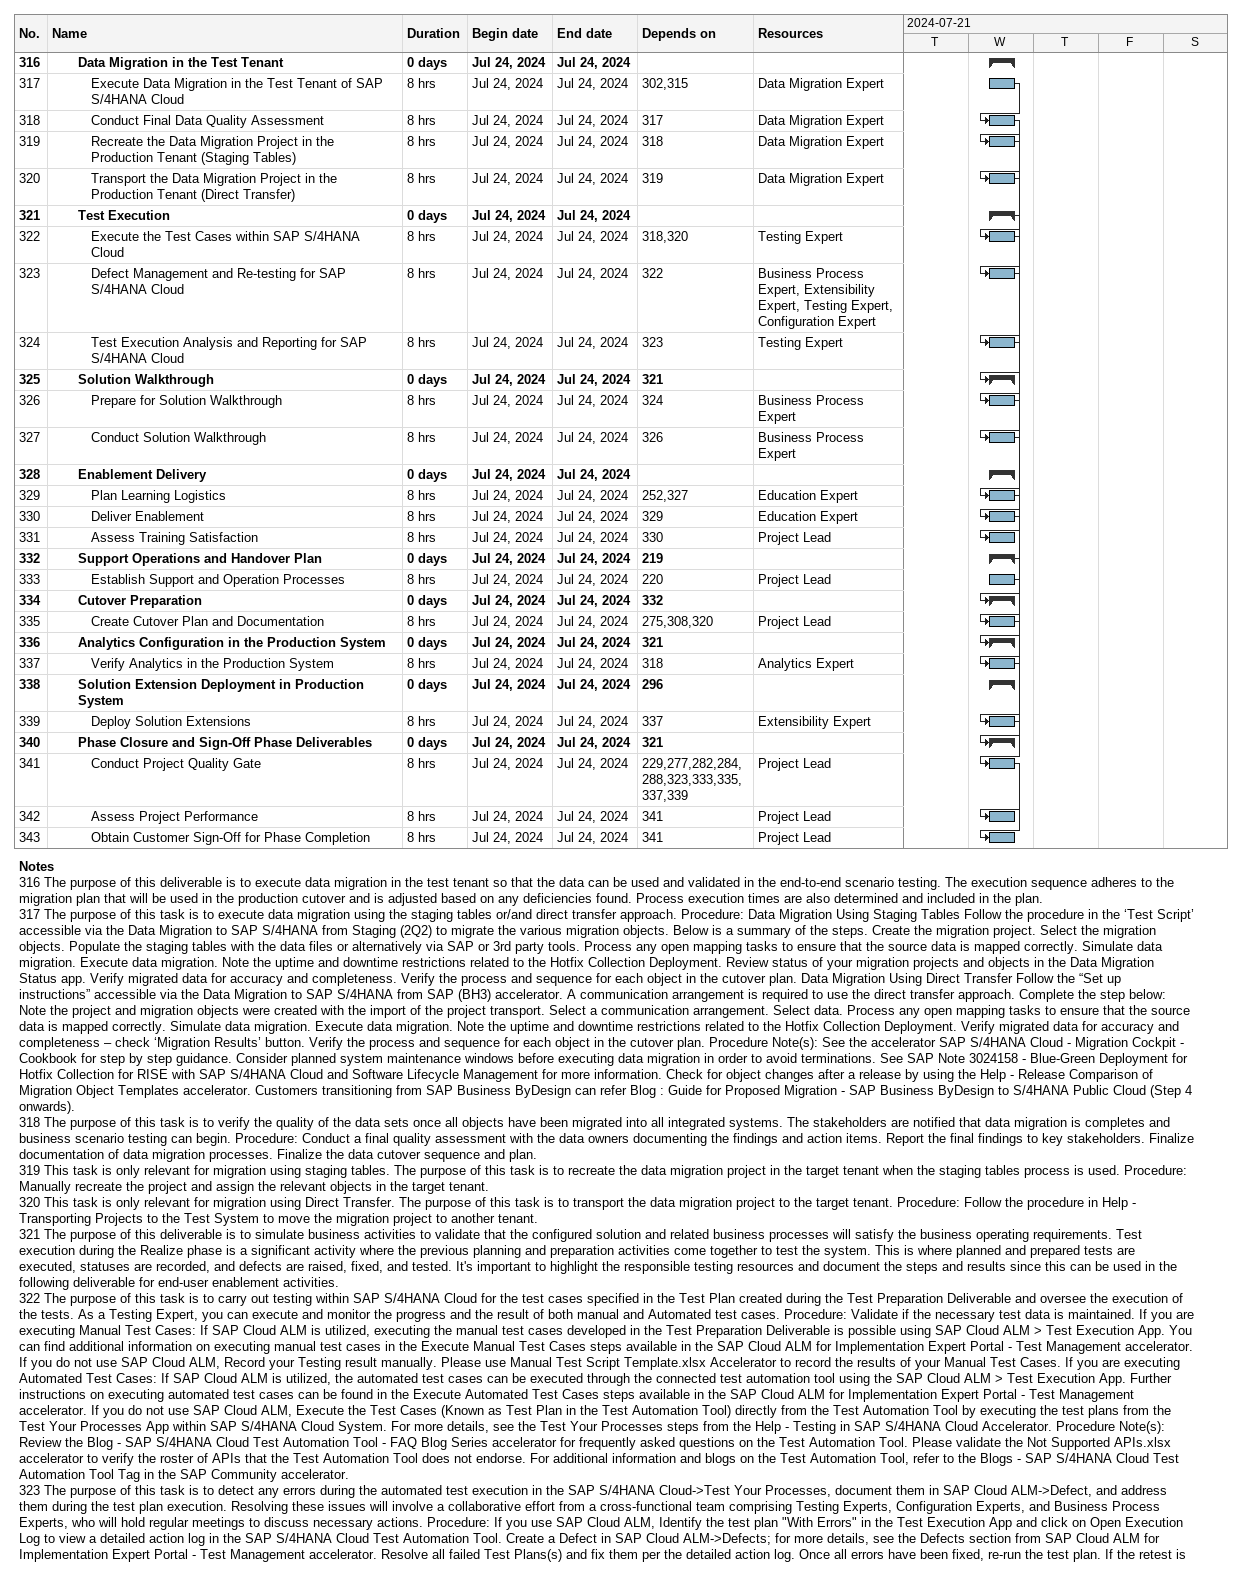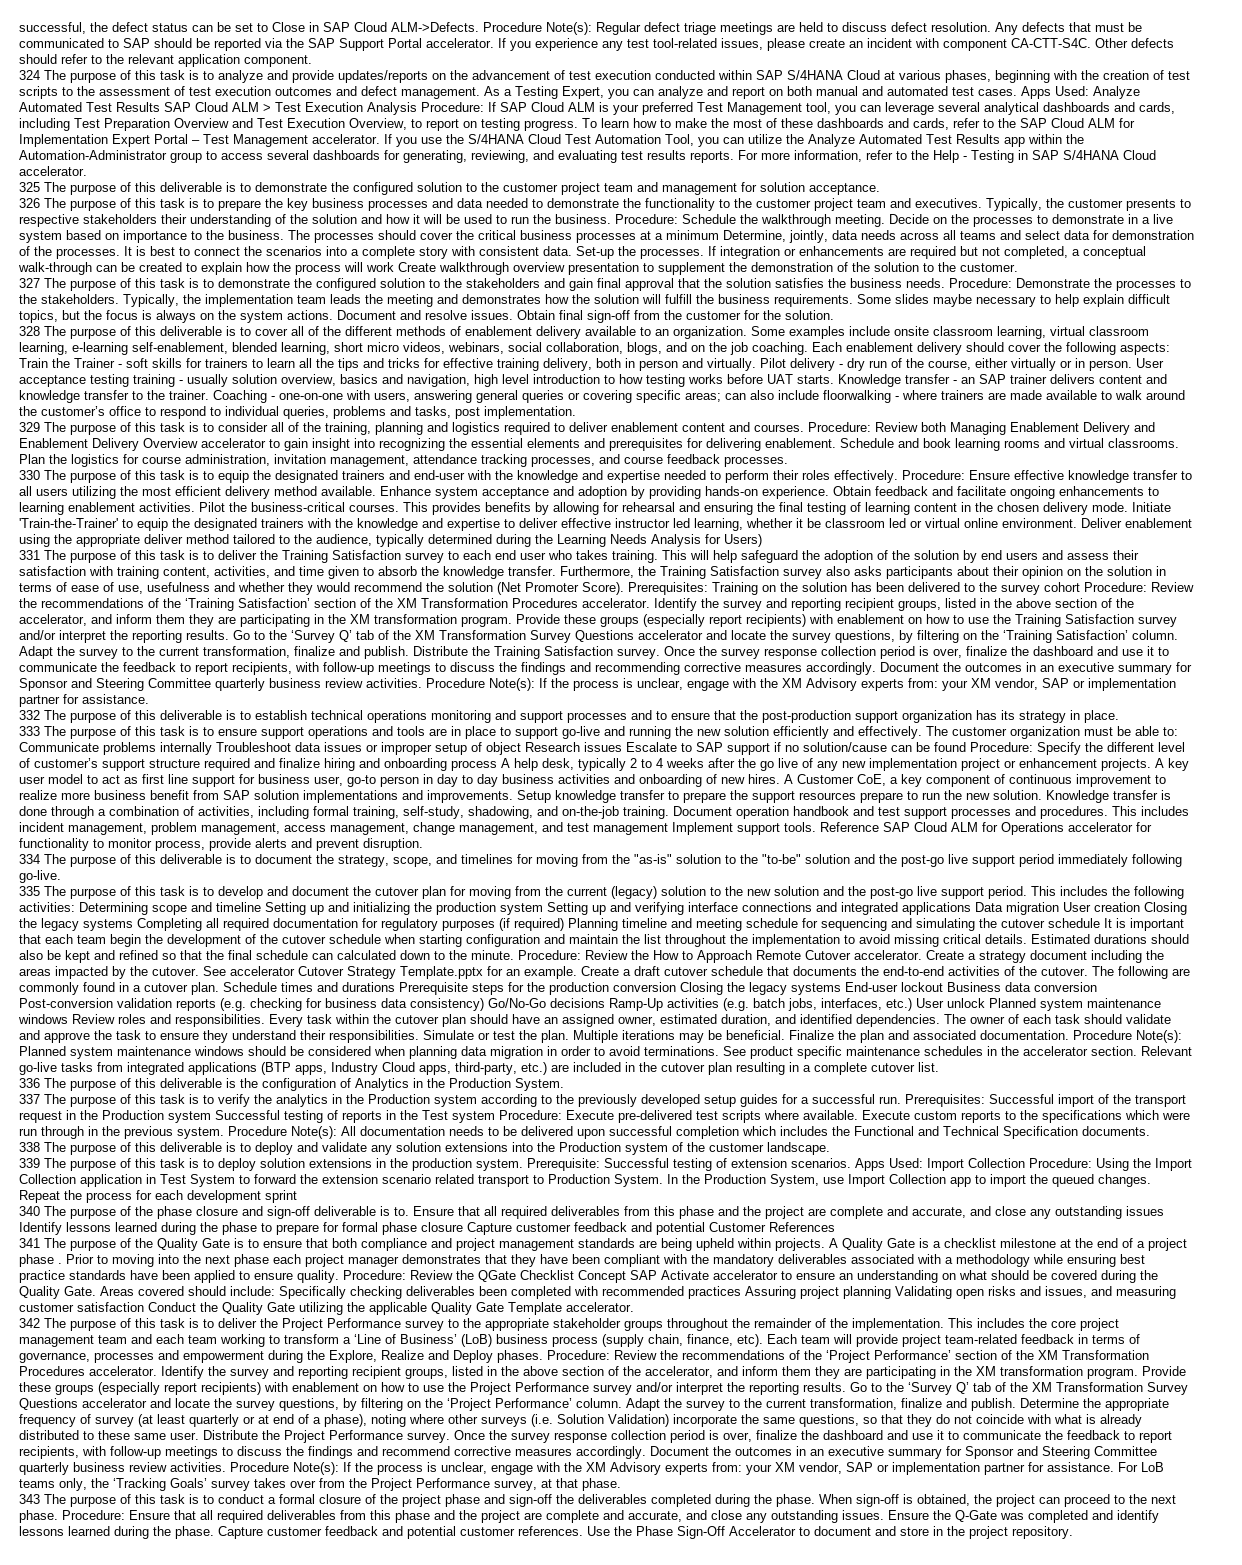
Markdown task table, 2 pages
| ID | Level | Task | Duration | Start | Finish | Predecessors | Resources |
|---|---|---|---|---|---|---|---|
| 316 | 3 | **Data Migration in the Test Tenant** | 0d | 2024-07-24 | 2024-07-24 |  |  |
| 317 | 4 | Execute Data Migration in the Test Tenant of SAP S/4HANA Cloud | 8h | 2024-07-24 | 2024-07-24 | 302, 315 | Data Migration Expert |
| 318 | 4 | Conduct Final Data Quality Assessment | 8h | 2024-07-24 | 2024-07-24 | 317 | Data Migration Expert |
| 319 | 4 | Recreate the Data Migration Project in the Production Tenant (Staging Tables) | 8h | 2024-07-24 | 2024-07-24 | 318 | Data Migration Expert |
| 320 | 4 | Transport the Data Migration Project in the Production Tenant (Direct Transfer) | 8h | 2024-07-24 | 2024-07-24 | 319 | Data Migration Expert |
| 321 | 3 | **Test Execution** | 0d | 2024-07-24 | 2024-07-24 |  |  |
| 322 | 4 | Execute the Test Cases within SAP S/4HANA Cloud | 8h | 2024-07-24 | 2024-07-24 | 318, 320 | Testing Expert |
| 323 | 4 | Defect Management and Re-testing for SAP S/4HANA Cloud | 8h | 2024-07-24 | 2024-07-24 | 322 | Business Process Expert, Extensibility Expert, Testing Expert, Configuration Expert |
| 324 | 4 | Test Execution Analysis and Reporting for SAP S/4HANA Cloud | 8h | 2024-07-24 | 2024-07-24 | 323 | Testing Expert |
| 325 | 3 | **Solution Walkthrough** | 0d | 2024-07-24 | 2024-07-24 | 321 |  |
| 326 | 4 | Prepare for Solution Walkthrough | 8h | 2024-07-24 | 2024-07-24 | 324 | Business Process Expert |
| 327 | 4 | Conduct Solution Walkthrough | 8h | 2024-07-24 | 2024-07-24 | 326 | Business Process Expert |
| 328 | 3 | **Enablement Delivery** | 0d | 2024-07-24 | 2024-07-24 |  |  |
| 329 | 4 | Plan Learning Logistics | 8h | 2024-07-24 | 2024-07-24 | 252, 327 | Education Expert |
| 330 | 4 | Deliver Enablement | 8h | 2024-07-24 | 2024-07-24 | 329 | Education Expert |
| 331 | 4 | Assess Training Satisfaction | 8h | 2024-07-24 | 2024-07-24 | 330 | Project Lead |
| 332 | 3 | **Support Operations and Handover Plan** | 0d | 2024-07-24 | 2024-07-24 | 219 |  |
| 333 | 4 | Establish Support and Operation Processes | 8h | 2024-07-24 | 2024-07-24 | 220 | Project Lead |
| 334 | 3 | **Cutover Preparation** | 0d | 2024-07-24 | 2024-07-24 | 332 |  |
| 335 | 4 | Create Cutover Plan and Documentation | 8h | 2024-07-24 | 2024-07-24 | 275, 308, 320 | Project Lead |
| 336 | 3 | **Analytics Configuration in the Production System** | 0d | 2024-07-24 | 2024-07-24 | 321 |  |
| 337 | 4 | Verify Analytics in the Production System | 8h | 2024-07-24 | 2024-07-24 | 318 | Analytics Expert |
| 338 | 3 | **Solution Extension Deployment in Production System** | 0d | 2024-07-24 | 2024-07-24 | 296 |  |
| 339 | 4 | Deploy Solution Extensions | 8h | 2024-07-24 | 2024-07-24 | 337 | Extensibility Expert |
| 340 | 3 | **Phase Closure and Sign-Off Phase Deliverables** | 0d | 2024-07-24 | 2024-07-24 | 321 |  |
| 341 | 4 | Conduct Project Quality Gate | 8h | 2024-07-24 | 2024-07-24 | 229, 277, 282, 284, 288, 323, 333, 335, 337, 339 | Project Lead |
| 342 | 4 | Assess Project Performance | 8h | 2024-07-24 | 2024-07-24 | 341 | Project Lead |
| 343 | 4 | Obtain Customer Sign-Off for Phase Completion | 8h | 2024-07-24 | 2024-07-24 | 341 | Project Lead |

Notes
- 316: The purpose of this deliverable is to execute data migration in the test tenant so that the data can be used and validated in the end-to-end scenario testing. The execution sequence adheres to the migration plan that will be used in the production cutover and is adjusted based on any deficiencies found. Process execution times are also determined and included in the plan.
- 317: The purpose of this task is to execute data migration using the staging tables or/and direct transfer approach. Procedure: Data Migration Using Staging Tables Follow the procedure in the ‘Test Script’ accessible via the Data Migration to SAP S/4HANA from Staging (2Q2) to migrate the various migration objects. Below is a summary of the steps. Create the migration project. Select the migration objects. Populate the staging tables with the data files or alternatively via SAP or 3rd party tools. Process any open mapping tasks to ensure that the source data is mapped correctly. Simulate data migration. Execute data migration. Note the uptime and downtime restrictions related to the Hotfix Collection Deployment. Review status of your migration projects and objects in the Data Migration Status app. Verify migrated data for accuracy and completeness. Verify the process and sequence for each object in the cutover plan. Data Migration Using Direct Transfer Follow the “Set up instructions” accessible via the Data Migration to SAP S/4HANA from SAP (BH3) accelerator. A communication arrangement is required to use the direct transfer approach. Complete the step below: Note the project and migration objects were created with the import of the project transport. Select a communication arrangement. Select data. Process any open mapping tasks to ensure that the source data is mapped correctly. Simulate data migration. Execute data migration. Note the uptime and downtime restrictions related to the Hotfix Collection Deployment. Verify migrated data for accuracy and completeness – check ‘Migration Results’ button. Verify the process and sequence for each object in the cutover plan. Procedure Note(s): See the accelerator SAP S/4HANA Cloud - Migration Cockpit - Cookbook for step by step guidance. Consider planned system maintenance windows before executing data migration in order to avoid terminations. See SAP Note 3024158 - Blue-Green Deployment for Hotfix Collection for RISE with SAP S/4HANA Cloud and Software Lifecycle Management for more information. Check for object changes after a release by using the Help - Release Comparison of Migration Object Templates accelerator. Customers transitioning from SAP Business ByDesign can refer Blog : Guide for Proposed Migration - SAP Business ByDesign to S/4HANA Public Cloud (Step 4 onwards).
- 318: The purpose of this task is to verify the quality of the data sets once all objects have been migrated into all integrated systems. The stakeholders are notified that data migration is completes and business scenario testing can begin. Procedure: Conduct a final quality assessment with the data owners documenting the findings and action items. Report the final findings to key stakeholders. Finalize documentation of data migration processes. Finalize the data cutover sequence and plan.
- 319: This task is only relevant for migration using staging tables. The purpose of this task is to recreate the data migration project in the target tenant when the staging tables process is used. Procedure: Manually recreate the project and assign the relevant objects in the target tenant.
- 320: This task is only relevant for migration using Direct Transfer. The purpose of this task is to transport the data migration project to the target tenant. Procedure: Follow the procedure in Help - Transporting Projects to the Test System to move the migration project to another tenant.
- 321: The purpose of this deliverable is to simulate business activities to validate that the configured solution and related business processes will satisfy the business operating requirements. Test execution during the Realize phase is a significant activity where the previous planning and preparation activities come together to test the system. This is where planned and prepared tests are executed, statuses are recorded, and defects are raised, fixed, and tested. It's important to highlight the responsible testing resources and document the steps and results since this can be used in the following deliverable for end-user enablement activities.
- 322: The purpose of this task is to carry out testing within SAP S/4HANA Cloud for the test cases specified in the Test Plan created during the Test Preparation Deliverable and oversee the execution of the tests. As a Testing Expert, you can execute and monitor the progress and the result of both manual and Automated test cases. Procedure: Validate if the necessary test data is maintained. If you are executing Manual Test Cases: If SAP Cloud ALM is utilized, executing the manual test cases developed in the Test Preparation Deliverable is possible using SAP Cloud ALM > Test Execution App. You can find additional information on executing manual test cases in the Execute Manual Test Cases steps available in the SAP Cloud ALM for Implementation Expert Portal - Test Management accelerator. If you do not use SAP Cloud ALM, Record your Testing result manually. Please use Manual Test Script Template.xlsx Accelerator to record the results of your Manual Test Cases. If you are executing Automated Test Cases: If SAP Cloud ALM is utilized, the automated test cases can be executed through the connected test automation tool using the SAP Cloud ALM > Test Execution App. Further instructions on executing automated test cases can be found in the Execute Automated Test Cases steps available in the SAP Cloud ALM for Implementation Expert Portal - Test Management accelerator. If you do not use SAP Cloud ALM, Execute the Test Cases (Known as Test Plan in the Test Automation Tool) directly from the Test Automation Tool by executing the test plans from the Test Your Processes App within SAP S/4HANA Cloud System. For more details, see the Test Your Processes steps from the Help - Testing in SAP S/4HANA Cloud Accelerator. Procedure Note(s): Review the Blog - SAP S/4HANA Cloud Test Automation Tool - FAQ Blog Series accelerator for frequently asked questions on the Test Automation Tool. Please validate the Not Supported APIs.xlsx accelerator to verify the roster of APIs that the Test Automation Tool does not endorse. For additional information and blogs on the Test Automation Tool, refer to the Blogs - SAP S/4HANA Cloud Test Automation Tool Tag in the SAP Community accelerator.
- 323: The purpose of this task is to detect any errors during the automated test execution in the SAP S/4HANA Cloud->Test Your Processes, document them in SAP Cloud ALM->Defect, and address them during the test plan execution. Resolving these issues will involve a collaborative effort from a cross-functional team comprising Testing Experts, Configuration Experts, and Business Process Experts, who will hold regular meetings to discuss necessary actions. Procedure: If you use SAP Cloud ALM, Identify the test plan "With Errors" in the Test Execution App and click on Open Execution Log to view a detailed action log in the SAP S/4HANA Cloud Test Automation Tool. Create a Defect in SAP Cloud ALM->Defects; for more details, see the Defects section from SAP Cloud ALM for Implementation Expert Portal - Test Management accelerator. Resolve all failed Test Plans(s) and fix them per the detailed action log. Once all errors have been fixed, re-run the test plan. If the retest is successful, the defect status can be set to Close in SAP Cloud ALM->Defects. Procedure Note(s): Regular defect triage meetings are held to discuss defect resolution. Any defects that must be communicated to SAP should be reported via the SAP Support Portal accelerator. If you experience any test tool-related issues, please create an incident with component CA-CTT-S4C. Other defects should refer to the relevant application component.
- 324: The purpose of this task is to analyze and provide updates/reports on the advancement of test execution conducted within SAP S/4HANA Cloud at various phases, beginning with the creation of test scripts to the assessment of test execution outcomes and defect management. As a Testing Expert, you can analyze and report on both manual and automated test cases. Apps Used: Analyze Automated Test Results SAP Cloud ALM > Test Execution Analysis Procedure: If SAP Cloud ALM is your preferred Test Management tool, you can leverage several analytical dashboards and cards, including Test Preparation Overview and Test Execution Overview, to report on testing progress. To learn how to make the most of these dashboards and cards, refer to the SAP Cloud ALM for Implementation Expert Portal – Test Management accelerator. If you use the S/4HANA Cloud Test Automation Tool, you can utilize the Analyze Automated Test Results app within the Automation-Administrator group to access several dashboards for generating, reviewing, and evaluating test results reports. For more information, refer to the Help - Testing in SAP S/4HANA Cloud accelerator.
- 325: The purpose of this deliverable is to demonstrate the configured solution to the customer project team and management for solution acceptance.
- 326: The purpose of this task is to prepare the key business processes and data needed to demonstrate the functionality to the customer project team and executives. Typically, the customer presents to respective stakeholders their understanding of the solution and how it will be used to run the business. Procedure: Schedule the walkthrough meeting. Decide on the processes to demonstrate in a live system based on importance to the business. The processes should cover the critical business processes at a minimum Determine, jointly, data needs across all teams and select data for demonstration of the processes. It is best to connect the scenarios into a complete story with consistent data. Set-up the processes. If integration or enhancements are required but not completed, a conceptual walk-through can be created to explain how the process will work Create walkthrough overview presentation to supplement the demonstration of the solution to the customer.
- 327: The purpose of this task is to demonstrate the configured solution to the stakeholders and gain final approval that the solution satisfies the business needs. Procedure: Demonstrate the processes to the stakeholders. Typically, the implementation team leads the meeting and demonstrates how the solution will fulfill the business requirements. Some slides maybe necessary to help explain difficult topics, but the focus is always on the system actions. Document and resolve issues. Obtain final sign-off from the customer for the solution.
- 328: The purpose of this deliverable is to cover all of the different methods of enablement delivery available to an organization. Some examples include onsite classroom learning, virtual classroom learning, e-learning self-enablement, blended learning, short micro videos, webinars, social collaboration, blogs, and on the job coaching. Each enablement delivery should cover the following aspects: Train the Trainer - soft skills for trainers to learn all the tips and tricks for effective training delivery, both in person and virtually. Pilot delivery - dry run of the course, either virtually or in person. User acceptance testing training - usually solution overview, basics and navigation, high level introduction to how testing works before UAT starts. Knowledge transfer - an SAP trainer delivers content and knowledge transfer to the trainer. Coaching - one-on-one with users, answering general queries or covering specific areas; can also include floorwalking - where trainers are made available to walk around the customer’s office to respond to individual queries, problems and tasks, post implementation.
- 329: The purpose of this task is to consider all of the training, planning and logistics required to deliver enablement content and courses. Procedure: Review both Managing Enablement Delivery and Enablement Delivery Overview accelerator to gain insight into recognizing the essential elements and prerequisites for delivering enablement. Schedule and book learning rooms and virtual classrooms. Plan the logistics for course administration, invitation management, attendance tracking processes, and course feedback processes.
- 330: The purpose of this task is to equip the designated trainers and end-user with the knowledge and expertise needed to perform their roles effectively. Procedure: Ensure effective knowledge transfer to all users utilizing the most efficient delivery method available. Enhance system acceptance and adoption by providing hands-on experience. Obtain feedback and facilitate ongoing enhancements to learning enablement activities. Pilot the business-critical courses. This provides benefits by allowing for rehearsal and ensuring the final testing of learning content in the chosen delivery mode. Initiate 'Train-the-Trainer' to equip the designated trainers with the knowledge and expertise to deliver effective instructor led learning, whether it be classroom led or virtual online environment. Deliver enablement using the appropriate deliver method tailored to the audience, typically determined during the Learning Needs Analysis for Users)
- 331: The purpose of this task is to deliver the Training Satisfaction survey to each end user who takes training. This will help safeguard the adoption of the solution by end users and assess their satisfaction with training content, activities, and time given to absorb the knowledge transfer. Furthermore, the Training Satisfaction survey also asks participants about their opinion on the solution in terms of ease of use, usefulness and whether they would recommend the solution (Net Promoter Score). Prerequisites: Training on the solution has been delivered to the survey cohort Procedure: Review the recommendations of the ‘Training Satisfaction’ section of the XM Transformation Procedures accelerator. Identify the survey and reporting recipient groups, listed in the above section of the accelerator, and inform them they are participating in the XM transformation program. Provide these groups (especially report recipients) with enablement on how to use the Training Satisfaction survey and/or interpret the reporting results. Go to the ‘Survey Q’ tab of the XM Transformation Survey Questions accelerator and locate the survey questions, by filtering on the ‘Training Satisfaction’ column. Adapt the survey to the current transformation, finalize and publish. Distribute the Training Satisfaction survey. Once the survey response collection period is over, finalize the dashboard and use it to communicate the feedback to report recipients, with follow-up meetings to discuss the findings and recommending corrective measures accordingly. Document the outcomes in an executive summary for Sponsor and Steering Committee quarterly business review activities. Procedure Note(s): If the process is unclear, engage with the XM Advisory experts from: your XM vendor, SAP or implementation partner for assistance.
- 332: The purpose of this deliverable is to establish technical operations monitoring and support processes and to ensure that the post-production support organization has its strategy in place.
- 333: The purpose of this task is to ensure support operations and tools are in place to support go-live and running the new solution efficiently and effectively. The customer organization must be able to: Communicate problems internally Troubleshoot data issues or improper setup of object Research issues Escalate to SAP support if no solution/cause can be found Procedure: Specify the different level of customer’s support structure required and finalize hiring and onboarding process A help desk, typically 2 to 4 weeks after the go live of any new implementation project or enhancement projects. A key user model to act as first line support for business user, go-to person in day to day business activities and onboarding of new hires. A Customer CoE, a key component of continuous improvement to realize more business benefit from SAP solution implementations and improvements. Setup knowledge transfer to prepare the support resources prepare to run the new solution. Knowledge transfer is done through a combination of activities, including formal training, self-study, shadowing, and on-the-job training. Document operation handbook and test support processes and procedures. This includes incident management, problem management, access management, change management, and test management Implement support tools. Reference SAP Cloud ALM for Operations accelerator for functionality to monitor process, provide alerts and prevent disruption.
- 334: The purpose of this deliverable is to document the strategy, scope, and timelines for moving from the "as-is" solution to the "to-be" solution and the post-go live support period immediately following go-live.
- 335: The purpose of this task is to develop and document the cutover plan for moving from the current (legacy) solution to the new solution and the post-go live support period. This includes the following activities: Determining scope and timeline Setting up and initializing the production system Setting up and verifying interface connections and integrated applications Data migration User creation Closing the legacy systems Completing all required documentation for regulatory purposes (if required) Planning timeline and meeting schedule for sequencing and simulating the cutover schedule It is important that each team begin the development of the cutover schedule when starting configuration and maintain the list throughout the implementation to avoid missing critical details. Estimated durations should also be kept and refined so that the final schedule can calculated down to the minute. Procedure: Review the How to Approach Remote Cutover accelerator. Create a strategy document including the areas impacted by the cutover. See accelerator Cutover Strategy Template.pptx for an example. Create a draft cutover schedule that documents the end-to-end activities of the cutover. The following are commonly found in a cutover plan. Schedule times and durations Prerequisite steps for the production conversion Closing the legacy systems End-user lockout Business data conversion Post-conversion validation reports (e.g. checking for business data consistency) Go/No-Go decisions Ramp-Up activities (e.g. batch jobs, interfaces, etc.) User unlock Planned system maintenance windows Review roles and responsibilities. Every task within the cutover plan should have an assigned owner, estimated duration, and identified dependencies. The owner of each task should validate and approve the task to ensure they understand their responsibilities. Simulate or test the plan. Multiple iterations may be beneficial. Finalize the plan and associated documentation. Procedure Note(s): Planned system maintenance windows should be considered when planning data migration in order to avoid terminations. See product specific maintenance schedules in the accelerator section. Relevant go-live tasks from integrated applications (BTP apps, Industry Cloud apps, third-party, etc.) are included in the cutover plan resulting in a complete cutover list.
- 336: The purpose of this deliverable is the configuration of Analytics in the Production System.
- 337: The purpose of this task is to verify the analytics in the Production system according to the previously developed setup guides for a successful run. Prerequisites: Successful import of the transport request in the Production system Successful testing of reports in the Test system Procedure: Execute pre-delivered test scripts where available. Execute custom reports to the specifications which were run through in the previous system. Procedure Note(s): All documentation needs to be delivered upon successful completion which includes the Functional and Technical Specification documents.
- 338: The purpose of this deliverable is to deploy and validate any solution extensions into the Production system of the customer landscape.
- 339: The purpose of this task is to deploy solution extensions in the production system. Prerequisite: Successful testing of extension scenarios. Apps Used: Import Collection Procedure: Using the Import Collection application in Test System to forward the extension scenario related transport to Production System. In the Production System, use Import Collection app to import the queued changes. Repeat the process for each development sprint
- 340: The purpose of the phase closure and sign-off deliverable is to. Ensure that all required deliverables from this phase and the project are complete and accurate, and close any outstanding issues Identify lessons learned during the phase to prepare for formal phase closure Capture customer feedback and potential Customer References
- 341: The purpose of the Quality Gate is to ensure that both compliance and project management standards are being upheld within projects. A Quality Gate is a checklist milestone at the end of a project phase . Prior to moving into the next phase each project manager demonstrates that they have been compliant with the mandatory deliverables associated with a methodology while ensuring best practice standards have been applied to ensure quality. Procedure: Review the QGate Checklist Concept SAP Activate accelerator to ensure an understanding on what should be covered during the Quality Gate. Areas covered should include: Specifically checking deliverables been completed with recommended practices Assuring project planning Validating open risks and issues, and measuring customer satisfaction Conduct the Quality Gate utilizing the applicable Quality Gate Template accelerator.
- 342: The purpose of this task is to deliver the Project Performance survey to the appropriate stakeholder groups throughout the remainder of the implementation. This includes the core project management team and each team working to transform a ‘Line of Business’ (LoB) business process (supply chain, finance, etc). Each team will provide project team-related feedback in terms of governance, processes and empowerment during the Explore, Realize and Deploy phases. Procedure: Review the recommendations of the ‘Project Performance’ section of the XM Transformation Procedures accelerator. Identify the survey and reporting recipient groups, listed in the above section of the accelerator, and inform them they are participating in the XM transformation program. Provide these groups (especially report recipients) with enablement on how to use the Project Performance survey and/or interpret the reporting results. Go to the ‘Survey Q’ tab of the XM Transformation Survey Questions accelerator and locate the survey questions, by filtering on the ‘Project Performance’ column. Adapt the survey to the current transformation, finalize and publish. Determine the appropriate frequency of survey (at least quarterly or at end of a phase), noting where other surveys (i.e. Solution Validation) incorporate the same questions, so that they do not coincide with what is already distributed to these same user. Distribute the Project Performance survey. Once the survey response collection period is over, finalize the dashboard and use it to communicate the feedback to report recipients, with follow-up meetings to discuss the findings and recommend corrective measures accordingly. Document the outcomes in an executive summary for Sponsor and Steering Committee quarterly business review activities. Procedure Note(s): If the process is unclear, engage with the XM Advisory experts from: your XM vendor, SAP or implementation partner for assistance. For LoB teams only, the ‘Tracking Goals’ survey takes over from the Project Performance survey, at that phase.
- 343: The purpose of this task is to conduct a formal closure of the project phase and sign-off the deliverables completed during the phase. When sign-off is obtained, the project can proceed to the next phase. Procedure: Ensure that all required deliverables from this phase and the project are complete and accurate, and close any outstanding issues. Ensure the Q-Gate was completed and identify lessons learned during the phase. Capture customer feedback and potential customer references. Use the Phase Sign-Off Accelerator to document and store in the project repository.
